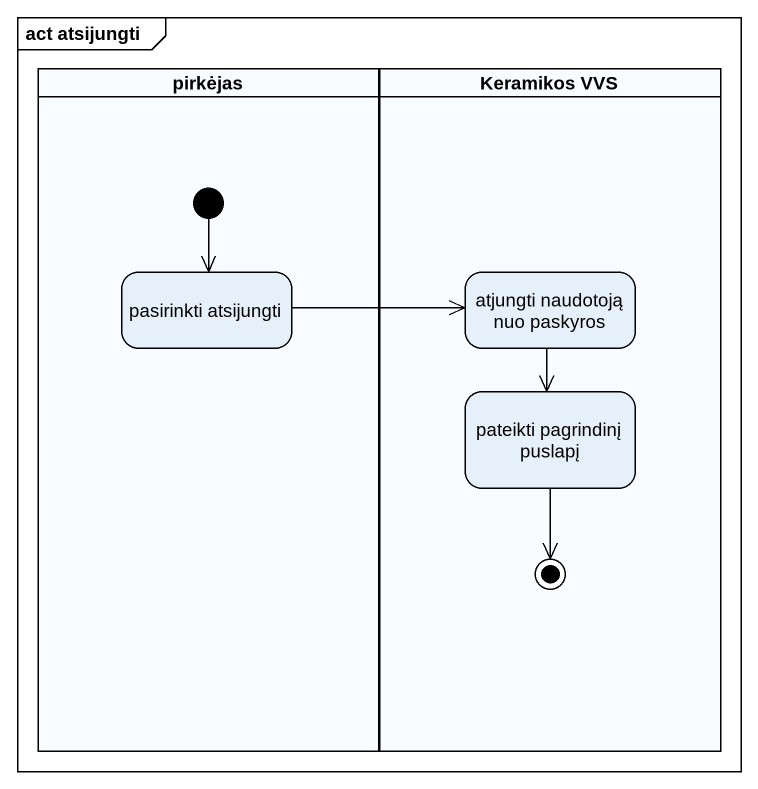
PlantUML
@startuml
mainframe act atsijungti
hide empty description
state pirkėjas <<partition>> {
  state "pasirinkti atsijungti" as pasirinkti_atsijungti
  [*] --> pasirinkti_atsijungti
}
state "Keramikos VVS" as Keramikos_VVS <<partition>> {
  state "atjungti naudotoją nuo paskyros" as atjungti_naudotoją_nuo
  state "pateikti pagrindinį puslapį" as pateikti_pagrindinį_puslapį
  pateikti_pagrindinį_puslapį --> [*]
}
pasirinkti_atsijungti -right-> atjungti_naudotoją_nuo
atjungti_naudotoją_nuo --> pateikti_pagrindinį_puslapį
@enduml
